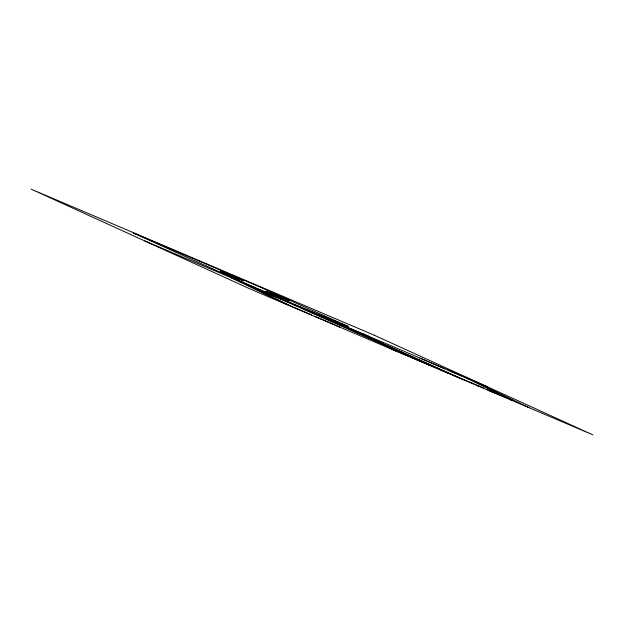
<?xml version="1.0" encoding="UTF-8"?>
<svg xmlns="http://www.w3.org/2000/svg" width="624" height="624" viewBox="0 0 624 624"><rect width="100%" height="100%" fill="white"/><g stroke="black" fill="none" stroke-linecap="round" stroke-linejoin="round"><path stroke-width="0.94" d="M230.451 274.888L227.76 273.741L243.563 280.862L240.872 279.716M268.694 292.321L266.003 291.174L281.806 298.295L279.115 297.149M144.838 240.973L487.906 387.013M264.615 292.032L247.564 284.716M267.478 293.257L282.469 299.637L280.418 298.701M348.348 327.811L329.846 319.933L455.138 375.851L483.561 387.949M351.211 329.027L369.712 336.905L363.152 333.918M445.021 368.963L420.116 358.168M447.884 370.18L466.229 377.996L512.273 400.171L486.416 389.165M311.735 314.972L293.225 307.094L247.182 284.918L274.459 296.525L267.907 293.537M314.59 316.189L339.659 327.062M408.377 356.117L390.008 348.293L396.521 351.265M411.239 357.334L429.608 365.149L270.598 294.684M311.095 311.758L383.963 344.284M386.966 345.626L461.885 379.088M372.489 339.464L297.57 306.002M375.492 340.805L448.36 373.331M529.043 407.675L500.019 393.752M509.831 399.438L511.891 400.374M494.996 393.12L488.857 390.406L492.305 391.973M476.986 385.453L479.037 386.389M230.412 277.415L259.436 291.338M471.931 380.227L498.904 393.214M260.551 291.876L287.524 304.863M348.192 326.391C275.59 297.734 204.446 265.208 133.341 232.978L260.325 287.173L348.192 326.391M374.267 335.213L31.2 189.173L249.733 288.787L592.8 434.827L374.267 335.213M237.323 278.554L220.163 271.245L239.374 279.49L237.323 278.554M287.352 299.848L270.2 292.547L289.403 300.784L287.352 299.848"/></g></svg>
